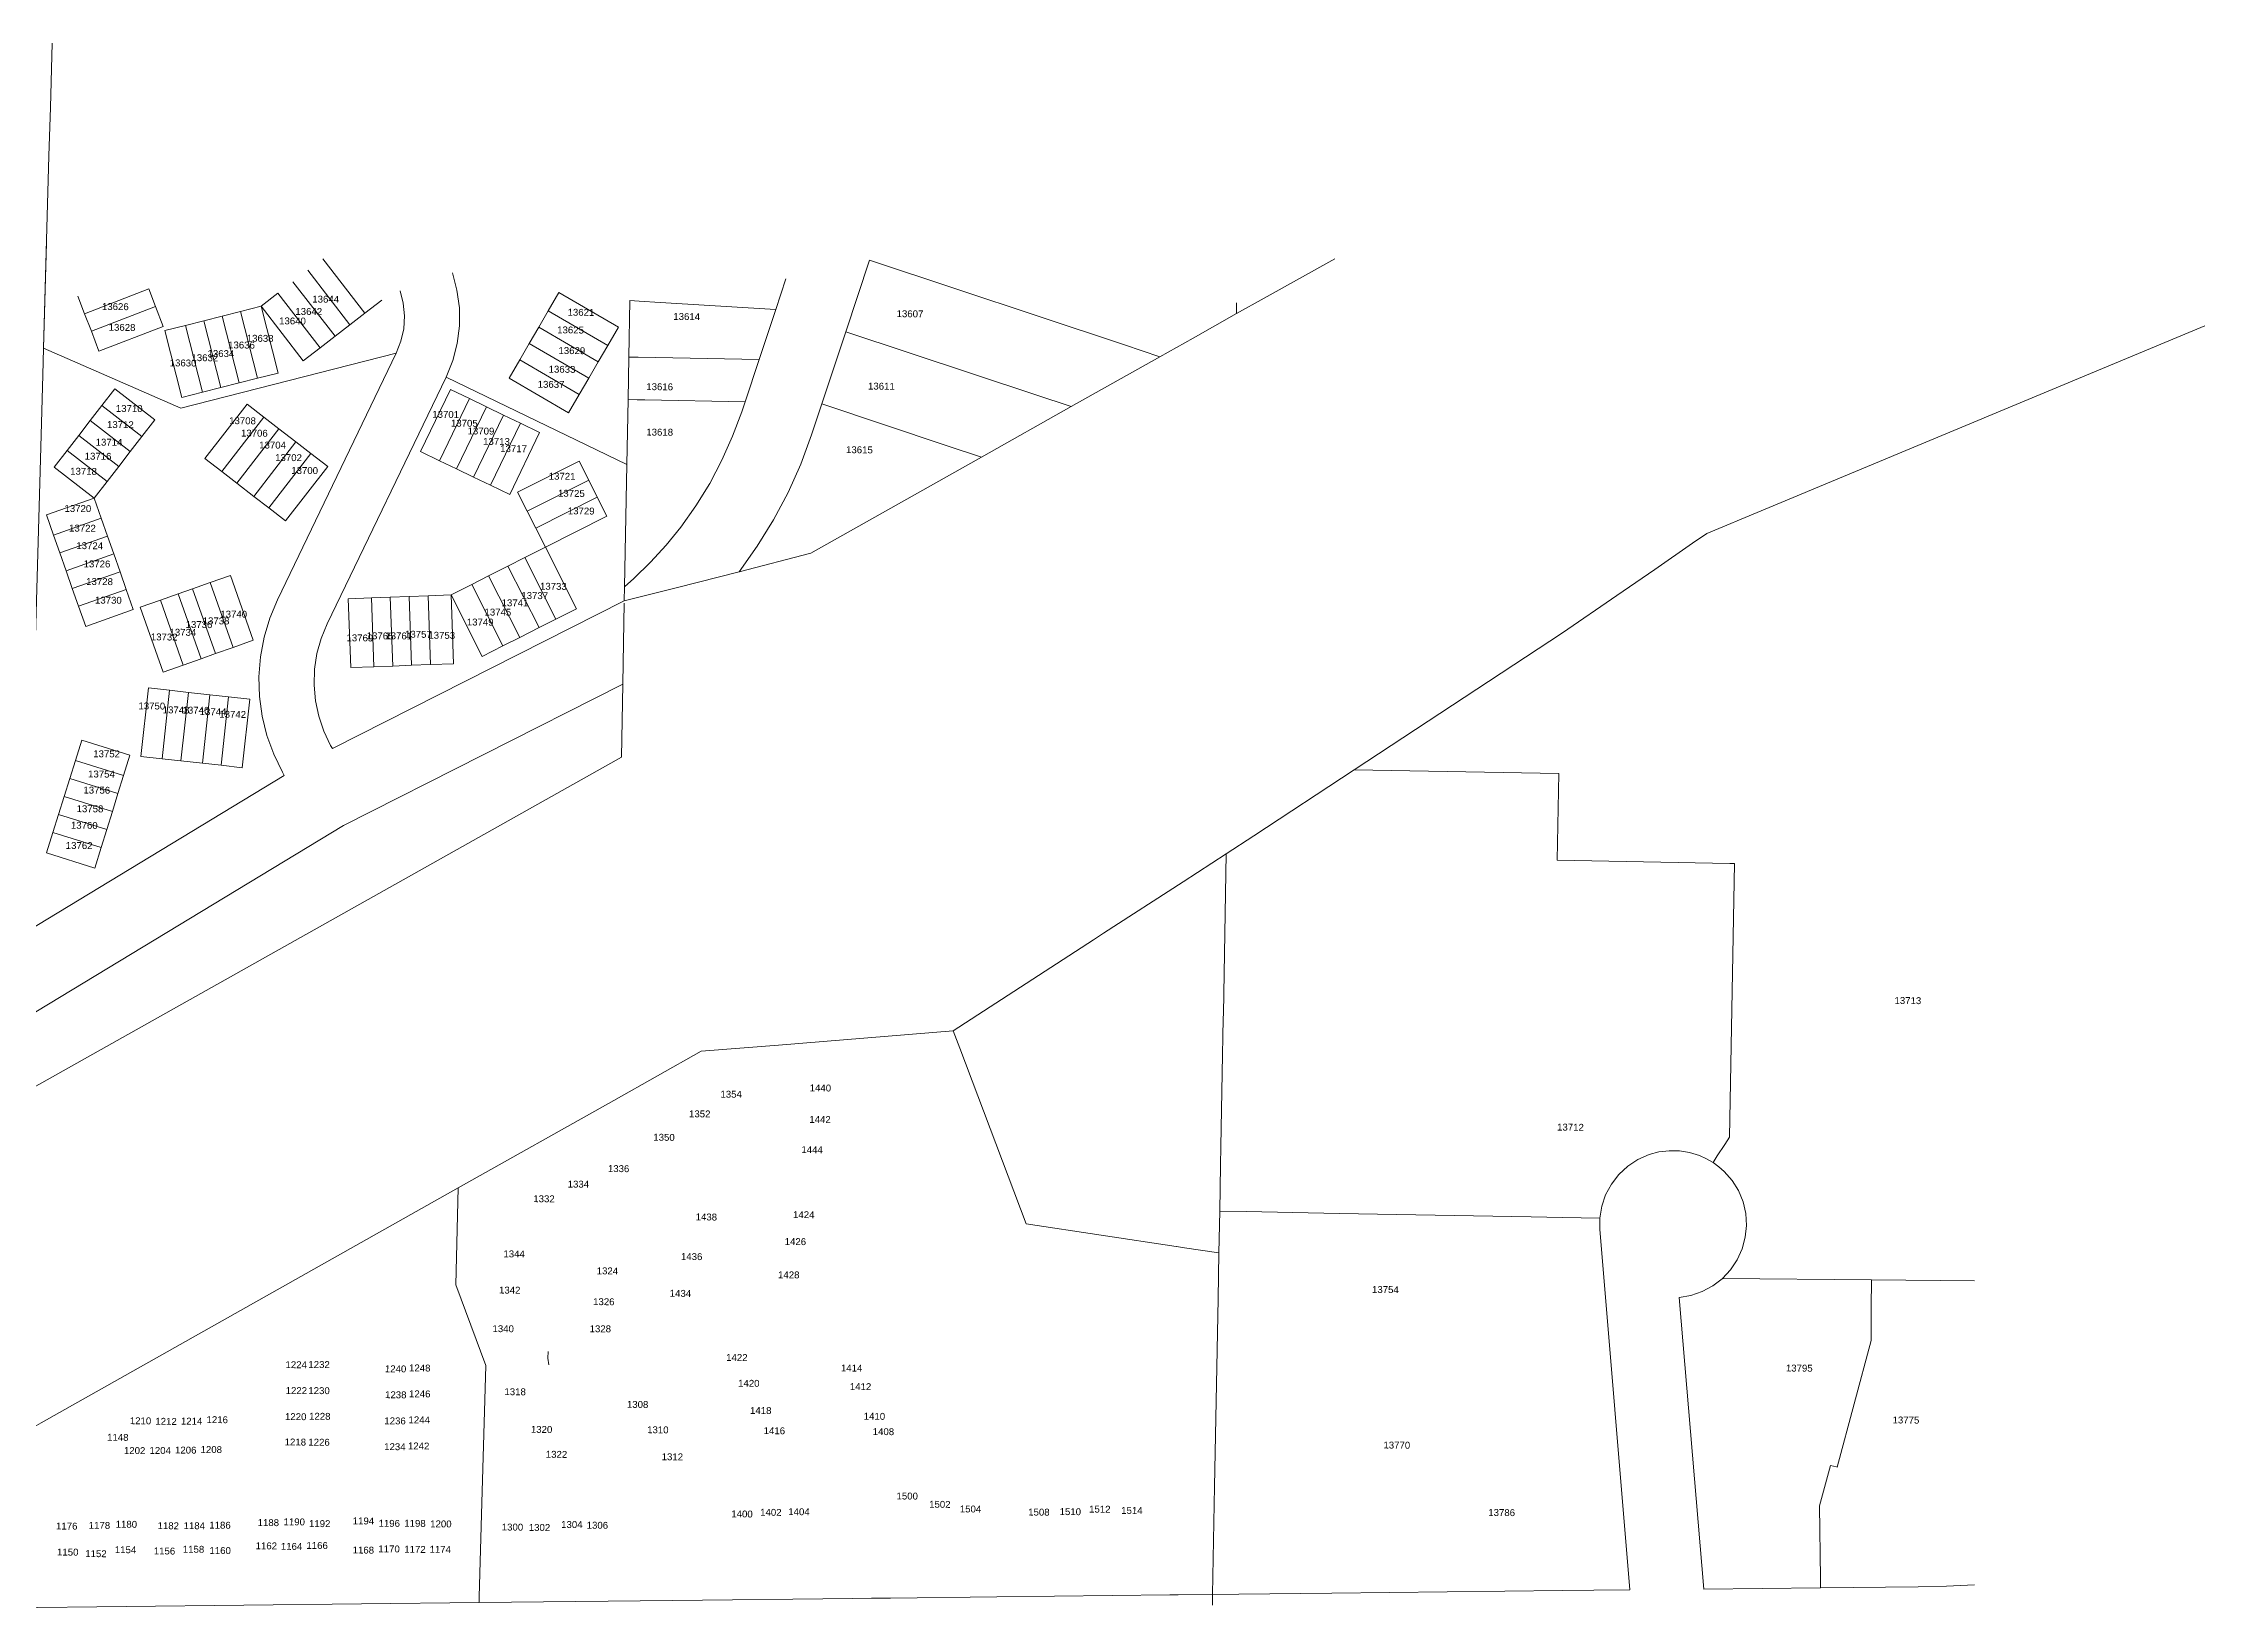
# Model space of a CAD drawing. Header units: feet. Extents: x 2808417 to 2820762, y 948624 to 970780.
# Drawn here: x 2817435 to 2819787, y 968326 to 970029 of the extents above; entities that cross this region are included whole.
import ezdxf
from ezdxf.enums import TextEntityAlignment as Align

# ---------------------------------------------------------------- set-up
doc = ezdxf.new("R2010")
doc.units = ezdxf.units.FT
doc.header["$LTSCALE"] = 0.015
doc.header["$MEASUREMENT"] = 0
doc.layers.add('Dakota County Addresses', color=7, linetype='Continuous')
doc.layers.add('Dakota County Parcels', color=7, linetype='Continuous')
doc.styles.add('Dimensions 100', font='arial.ttf')

# ---------------------------------------------------------------- blocks, each defined once
blk = doc.blocks.new('ACMAP_ANN_TEMPLATE_Dakota County Addresses')
at = {"layer": 'Dakota County Addresses', "style": 'Dimensions 100'}
blk.add_attdef('DakotaCountyAddress', text='', height=50, dxfattribs=at).set_placement((0, 0), align=Align.CENTER)

msp = doc.modelspace()

# ---------------------------------------------------------------- linework, layer by layer
at = {"layer": 'Dakota County Parcels', "lineweight": 5}
for p, q in [((2817435.1, 969696.8), (2817438.3, 969811.3)), ((2817738.9, 969794.1), (2817784.7, 969734.7)), ((2818308.1, 969714.7), (2818334, 969792.5)), ((2817706.4, 969769.1), (2817752.2, 969709.7)), ((2817722.7, 969781.6), (2817768.4, 969722.2)), ((2818231.8, 969738.7), (2818242.9, 969772.1)), ((2817472.2, 969753.4), (2817479.6, 969734.2)), ((2817479.6, 969734.2), (2817549.5, 969761.2)), ((2817549.5, 969761.2), (2817556.9, 969742.1)), ((2817671.8, 969742.4), (2817690.1, 969756.6)), ((2817690.1, 969756.6), (2817735.9, 969697.2)), ((2817803.1, 969748.9), (2817784.7, 969734.7)), ((2817984.2, 969737.2), (2817995.9, 969757.3)), ((2817995.9, 969757.3), (2818060.7, 969719.5)), ((2818072.1, 969687), (2818073.2, 969748.5)), ((2818733.1, 969734.3), (2818733.4, 969746)), ((2817479.6, 969734.2), (2817487, 969715.1)), ((2817487, 969715.1), (2817556.9, 969742.1)), ((2817495.3, 969693.4), (2817565.3, 969720.5)), ((2817556.9, 969742.1), (2817565.3, 969720.5)), ((2817567.1, 969715.8), (2817589.6, 969721.5)), ((2817589.6, 969721.5), (2817609.5, 969726.6)), ((2817589.6, 969721.5), (2817608.1, 969648.8)), ((2817609.5, 969726.6), (2817629.4, 969731.6)), ((2817609.5, 969726.6), (2817628, 969653.9)), ((2817629.4, 969731.6), (2817649.3, 969736.7)), ((2817629.4, 969731.6), (2817647.9, 969659)), ((2817649.3, 969736.7), (2817671.8, 969742.4)), ((2817649.3, 969736.7), (2817667.8, 969664)), ((2817671.8, 969742.4), (2817717.5, 969683)), ((2817690.2, 969669.7), (2817671.8, 969742.4)), ((2817768.4, 969722.2), (2817752.2, 969709.7)), ((2817784.7, 969734.7), (2817768.4, 969722.2)), ((2817963.6, 969701.8), (2817973.9, 969719.5)), ((2817973.9, 969719.5), (2817984.2, 969737.2)), ((2817973.9, 969719.5), (2818038.7, 969681.8)), ((2817984.2, 969737.2), (2818049, 969699.5)), ((2818049, 969699.5), (2818060.7, 969719.5)), ((2818213.7, 969684.4), (2818231.8, 969738.7)), ((2819304.2, 969519.8), (2819787, 969720.9)), ((2817434.2, 969667.2), (2817435.1, 969696.8)), ((2817435.1, 969696.8), (2817584.4, 969631.6)), ((2817487, 969715.1), (2817495.3, 969693.4)), ((2817585.6, 969643.1), (2817567.1, 969715.8)), ((2817735.9, 969697.2), (2817717.5, 969683)), ((2817752.2, 969709.7), (2817735.9, 969697.2)), ((2817953.2, 969684), (2817963.6, 969701.8)), ((2817963.6, 969701.8), (2818028.4, 969664)), ((2818038.7, 969681.8), (2818049, 969699.5)), ((2818282, 969636), (2818308.1, 969714.7)), ((2817584.4, 969631.6), (2817818.9, 969691.2)), ((2817689.6, 969422.7), (2817818.9, 969691.2)), ((2817941.6, 969664), (2817953.2, 969684)), ((2817953.2, 969684), (2818018, 969646.3)), ((2818028.4, 969664), (2818038.7, 969681.8)), ((2818071.2, 969640.9), (2818072.1, 969687)), ((2818198.5, 969638.5), (2818213.7, 969684.4)), ((2818553.3, 969633.1), (2818649.8, 969687.4)), ((2817498.4, 969634.2), (2817512.6, 969652.5)), ((2817556.1, 969618.9), (2817512.6, 969652.5)), ((2817608.1, 969648.8), (2817628, 969653.9)), ((2817628, 969653.9), (2817647.9, 969659)), ((2817647.9, 969659), (2817667.8, 969664)), ((2817667.8, 969664), (2817690.2, 969669.7)), ((2817743.6, 969396.7), (2817873, 969665.2)), ((2817845.1, 969584.3), (2817877.7, 969651.8)), ((2817873, 969665.2), (2818069.9, 969570.3)), ((2817877.7, 969651.8), (2817898.6, 969641.8)), ((2817941.6, 969664), (2818006.3, 969626.2)), ((2818018, 969646.3), (2818028.4, 969664)), ((2817485.8, 969618), (2817498.4, 969634.2)), ((2817498.4, 969634.2), (2817541.9, 969600.5)), ((2817585.6, 969643.1), (2817608.1, 969648.8)), ((2817610.6, 969576.6), (2817656.6, 969635.9)), ((2817656.6, 969635.9), (2817674.9, 969621.7)), ((2817866, 969574.2), (2817898.6, 969641.8)), ((2817884.5, 969565.3), (2817917, 969632.9)), ((2817898.6, 969641.8), (2817917, 969632.9)), ((2817917, 969632.9), (2817935.5, 969624)), ((2818006.3, 969626.2), (2818018, 969646.3)), ((2818069.9, 969570.3), (2818071.2, 969640.9)), ((2818194.8, 969627.6), (2818198.5, 969638.5)), ((2818270.7, 969602.3), (2818282, 969636)), ((2818455.7, 969578.2), (2818553.3, 969633.1)), ((2817473.3, 969601.7), (2817485.8, 969618)), ((2817485.8, 969618), (2817529.3, 969584.3)), ((2817541.9, 969600.5), (2817556.1, 969618.9)), ((2817629, 969562.4), (2817674.9, 969621.7)), ((2817645.2, 969549.8), (2817691.1, 969609.1)), ((2817674.9, 969621.7), (2817691.1, 969609.1)), ((2817691.1, 969609.1), (2817709.7, 969594.7)), ((2817903, 969556.4), (2817935.5, 969624)), ((2817921.5, 969547.5), (2817954, 969615)), ((2817935.5, 969624), (2817954, 969615)), ((2817942.4, 969537.4), (2817974.9, 969605)), ((2817954, 969615), (2817974.9, 969605)), ((2817446.5, 969567.2), (2817460.7, 969585.5)), ((2817460.7, 969585.5), (2817473.3, 969601.7)), ((2817460.7, 969585.5), (2817504.2, 969551.8)), ((2817473.3, 969601.7), (2817516.8, 969568)), ((2817516.8, 969568), (2817529.3, 969584.3)), ((2817529.3, 969584.3), (2817541.9, 969600.5)), ((2817663.8, 969535.4), (2817709.7, 969594.7)), ((2817680.1, 969522.9), (2817726, 969582.1)), ((2817709.7, 969594.7), (2817726, 969582.1)), ((2817726, 969582.1), (2817744.3, 969567.9)), ((2817845.1, 969584.3), (2817866, 969574.2)), ((2817446.5, 969567.2), (2817490, 969533.5)), ((2817504.2, 969551.8), (2817516.8, 969568)), ((2817610.6, 969576.6), (2817629, 969562.4)), ((2817629, 969562.4), (2817645.2, 969549.8)), ((2817698.4, 969508.7), (2817744.3, 969567.9)), ((2817866, 969574.2), (2817884.5, 969565.3)), ((2817884.5, 969565.3), (2817903, 969556.4)), ((2817903, 969556.4), (2817921.5, 969547.5)), ((2817950.9, 969539.9), (2818017.8, 969573.8)), ((2818017.8, 969573.8), (2818028.3, 969553.1)), ((2818067.3, 969436.9), (2818069.9, 969570.3)), ((2818270.1, 969473.7), (2818455.7, 969578.2)), ((2817438.1, 969515.2), (2817490, 969533.5)), ((2817490, 969533.5), (2817504.2, 969551.8)), ((2817497.7, 969511.6), (2817490, 969533.5)), ((2817645.2, 969549.8), (2817663.8, 969535.4)), ((2817663.8, 969535.4), (2817680.1, 969522.9)), ((2817921.5, 969547.5), (2817942.4, 969537.4)), ((2817961.4, 969519.2), (2817950.9, 969539.9)), ((2817961.4, 969519.2), (2818028.3, 969553.1)), ((2817970.7, 969500.9), (2818037.6, 969534.7)), ((2818028.3, 969553.1), (2818037.6, 969534.7)), ((2818037.6, 969534.7), (2818048.1, 969514)), ((2817438.1, 969515.2), (2817445.8, 969493.3)), ((2817445.8, 969493.3), (2817497.7, 969511.6)), ((2817504.5, 969492.2), (2817497.7, 969511.6)), ((2817680.1, 969522.9), (2817698.4, 969508.7)), ((2817970.7, 969500.9), (2817961.4, 969519.2)), ((2818048.1, 969514), (2817981.1, 969480.2)), ((2819245, 969495.2), (2819304.2, 969519.8)), ((2817445.8, 969493.3), (2817452.7, 969473.9)), ((2817452.7, 969473.9), (2817504.5, 969492.2)), ((2817511.4, 969472.9), (2817504.5, 969492.2)), ((2817981.1, 969480.2), (2817970.7, 969500.9)), ((2817452.7, 969473.9), (2817459.5, 969454.6)), ((2817459.5, 969454.6), (2817511.4, 969472.9)), ((2817518.2, 969453.5), (2817511.4, 969472.9)), ((2817940.3, 969459.5), (2817958.7, 969468.8)), ((2817958.7, 969468.8), (2817981.1, 969480.2)), ((2817958.7, 969468.8), (2817992.5, 969401.9)), ((2817981.1, 969480.2), (2818015, 969413.2)), ((2818192.1, 969453.5), (2818270.1, 969473.7)), ((2817459.5, 969454.6), (2817466.3, 969435.2)), ((2817466.3, 969435.2), (2817518.2, 969453.5)), ((2817525, 969434.1), (2817518.2, 969453.5)), ((2817597.1, 969435), (2817616.5, 969441.8)), ((2817616.5, 969441.8), (2817638.4, 969449.5)), ((2817616.5, 969441.8), (2817641.4, 969371.1)), ((2817638.4, 969449.5), (2817663.3, 969378.8)), ((2817878.5, 969428.2), (2817901, 969439.6)), ((2817901, 969439.6), (2817919.3, 969448.9)), ((2817901, 969439.6), (2817934.9, 969372.7)), ((2817919.3, 969448.9), (2817940.3, 969459.5)), ((2817919.3, 969448.9), (2817953.2, 969382)), ((2817940.3, 969459.5), (2817974.2, 969392.6)), ((2817466.3, 969435.2), (2817473.2, 969415.9)), ((2817473.2, 969415.9), (2817525, 969434.1)), ((2817473.2, 969415.9), (2817480.9, 969394)), ((2817532.7, 969412.3), (2817525, 969434.1)), ((2817540.3, 969414.9), (2817562.2, 969422.6)), ((2817540.3, 969414.9), (2817565.2, 969344.2)), ((2817562.2, 969422.6), (2817581.5, 969429.5)), ((2817562.2, 969422.6), (2817587.1, 969351.9)), ((2817581.5, 969429.5), (2817597.1, 969435)), ((2817581.5, 969429.5), (2817606.5, 969358.8)), ((2817597.1, 969435), (2817622.1, 969364.3)), ((2817749.4, 969260.9), (2818067, 969421.7)), ((2817766.6, 969424.1), (2817791.8, 969425)), ((2817769.4, 969349.2), (2817766.6, 969424.1)), ((2817791.8, 969425), (2817812.3, 969425.8)), ((2817794.6, 969350.1), (2817791.8, 969425)), ((2817812.3, 969425.8), (2817832.8, 969426.5)), ((2817815.1, 969350.8), (2817812.3, 969425.8)), ((2817832.8, 969426.5), (2817853.4, 969427.3)), ((2817835.6, 969351.6), (2817832.8, 969426.5)), ((2817853.4, 969427.3), (2817878.5, 969428.2)), ((2817856.1, 969352.4), (2817853.4, 969427.3)), ((2817881.3, 969353.3), (2817878.5, 969428.2)), ((2817878.5, 969428.2), (2817912.4, 969361.3)), ((2818067, 969421.7), (2818067.3, 969436.9)), ((2817480.9, 969394), (2817532.7, 969412.3)), ((2817953.2, 969382), (2817974.2, 969392.6)), ((2817974.2, 969392.6), (2817992.5, 969401.9)), ((2817992.5, 969401.9), (2818015, 969413.2)), ((2817622.1, 969364.3), (2817641.4, 969371.1)), ((2817641.4, 969371.1), (2817663.3, 969378.8)), ((2817912.4, 969361.3), (2817934.9, 969372.7)), ((2817934.9, 969372.7), (2817953.2, 969382)), ((2818861.5, 969238), (2819088.2, 969386.8)), ((2817565.2, 969344.2), (2817587.1, 969351.9)), ((2817587.1, 969351.9), (2817606.5, 969358.8)), ((2817606.5, 969358.8), (2817622.1, 969364.3)), ((2817769.4, 969349.2), (2817794.6, 969350.1)), ((2817794.6, 969350.1), (2817815.1, 969350.8)), ((2817815.1, 969350.8), (2817835.6, 969351.6)), ((2817835.6, 969351.6), (2817856.1, 969352.4)), ((2817856.1, 969352.4), (2817881.3, 969353.3)), ((2817540.9, 969252.4), (2817549.2, 969327)), ((2817549.2, 969327), (2817572.2, 969324.4)), ((2817564, 969249.9), (2817572.2, 969324.4)), ((2817572.2, 969324.4), (2817592.6, 969322.2)), ((2817584.4, 969247.6), (2817592.6, 969322.2)), ((2817592.6, 969322.2), (2817616, 969319.6)), ((2817761.5, 969177.4), (2818065.3, 969331.2)), ((2818063.8, 969251.6), (2818065.3, 969331.2)), ((2817607.8, 969245), (2817616, 969319.6)), ((2817616, 969319.6), (2817636.4, 969317.3)), ((2817628.2, 969242.8), (2817636.4, 969317.3)), ((2817636.4, 969317.3), (2817659.5, 969314.8)), ((2817651.2, 969240.2), (2817659.5, 969314.8)), ((2817412.4, 968885.6), (2818063.8, 969251.6)), ((2817469.6, 969248), (2817476.5, 969270.1)), ((2817476.5, 969270.1), (2817529, 969253.7)), ((2817522.1, 969231.6), (2817529, 969253.7)), ((2817540.9, 969252.4), (2817564, 969249.9)), ((2817564, 969249.9), (2817584.4, 969247.6)), ((2817747.4, 969264.5), (2817749.4, 969260.9)), ((2817417.4, 969062.4), (2817696.9, 969231.8)), ((2817457.3, 969208.7), (2817463.5, 969228.3)), ((2817463.5, 969228.3), (2817469.6, 969248)), ((2817463.5, 969228.3), (2817516, 969212)), ((2817469.6, 969248), (2817522.1, 969231.6)), ((2817516, 969212), (2817522.1, 969231.6)), ((2817584.4, 969247.6), (2817607.8, 969245)), ((2817607.8, 969245), (2817628.2, 969242.8)), ((2817628.2, 969242.8), (2817651.2, 969240.2)), ((2817695, 969235.4), (2817696.9, 969231.8)), ((2818861.5, 969238), (2819083.9, 969233.8)), ((2819083.9, 969233.8), (2819082.1, 969139.4)), ((2817451.2, 969189.2), (2817457.3, 969208.7)), ((2817457.3, 969208.7), (2817509.9, 969192.4)), ((2817509.9, 969192.4), (2817516, 969212)), ((2817445.1, 969169.5), (2817451.2, 969189.2)), ((2817451.2, 969189.2), (2817503.7, 969172.8)), ((2817503.7, 969172.8), (2817509.9, 969192.4)), ((2817414.7, 968967.3), (2817761.5, 969177.4)), ((2817438.2, 969147.4), (2817445.1, 969169.5)), ((2817445.1, 969169.5), (2817497.6, 969153.2)), ((2817497.6, 969153.2), (2817503.7, 969172.8)), ((2817438.2, 969147.4), (2817490.7, 969131)), ((2817490.7, 969131), (2817497.6, 969153.2)), ((2819275.3, 969135.8), (2819269.8, 968838)), ((2818425, 968954), (2818234.9, 968938.4)), ((2818150.7, 968931.6), (2818055.5, 968878)), ((2818234.9, 968938.4), (2818150.7, 968931.6)), ((2818716.3, 968827.8), (2818717.8, 968907.6)), ((2818055.5, 968878), (2817886.4, 968782.8)), ((2817886.4, 968782.8), (2817883.5, 968677.4)), ((2818714.1, 968712.1), (2818715, 968757.7)), ((2819128.5, 968750), (2819128.5, 968738)), ((2819161.5, 968345.4), (2819128.5, 968738)), ((2818713.2, 968662.1), (2818714.1, 968712.1)), ((2817916.3, 968589.7), (2817883.5, 968677.4)), ((2819215, 968663.8), (2819241.7, 968346.3)), ((2819424.2, 968682.8), (2819262.1, 968684.3)), ((2819424.2, 968682.8), (2819536.6, 968681.7)), ((2819424.1, 968616.9), (2819387.1, 968478.9)), ((2819424.1, 968616.9), (2819424.1, 968620.8)), ((2817912.1, 968440.1), (2817916.3, 968589.7)), ((2819367.9, 968436.8), (2819379.8, 968480.9)), ((2819379.8, 968480.9), (2819386.1, 968479.2)), ((2819386.1, 968479.2), (2819387.1, 968478.9)), ((2818119.6, 968333.9), (2817909.1, 968331.6)), ((2818315.7, 968336.1), (2818119.6, 968333.9)), ((2818707, 968328.8), (2818707.2, 968340.4)), ((2818837.2, 968341.8), (2819088.2, 968344.6)), ((2819088.2, 968344.6), (2819122.3, 968345)), ((2819122.3, 968345), (2819161.5, 968345.4)), ((2819368.9, 968347.7), (2819241.7, 968346.3)), ((2819475, 968348.8), (2819368.9, 968347.7))]:
    msp.add_line(p, q, dxfattribs=at)
for points in [[(2817435.1, 969696.8), (2817440.9, 969906), (2817442.4, 969958.5), (2817444.3, 970028.6)], [(2818334, 969792.5), (2818611.3, 969700.2), (2818649.8, 969687.4)], [(2818733.1, 969734.3), (2818763.5, 969751.2), (2818840.3, 969793.9)], [(2817873, 969665.2), (2817880.3, 969683.2), (2817885.2, 969702), (2817887.6, 969721.2), (2817887.5, 969740.6), (2817884.9, 969759.8), (2817879.9, 969778.6)], [(2817818.9, 969691.2), (2817824, 969704.2), (2817827, 969717.9), (2817827.8, 969731.8), (2817826.5, 969745.7), (2817823.1, 969759.3)], [(2818073.2, 969748.5), (2818083.2, 969747.9), (2818106.2, 969746.5), (2818231.8, 969738.7)], [(2818649.8, 969687.4), (2818686.1, 969707.8), (2818733.1, 969734.3)], [(2817417.4, 969062.4), (2817419.1, 969126.4), (2817420.1, 969162.2), (2817420.2, 969164.8), (2817420.2, 969165.4), (2817431, 969550.2), (2817434.2, 969667.2), (2817435.1, 969696.8)], [(2818308.1, 969714.7), (2818514.8, 969645.9), (2818553.3, 969633.1)], [(2818072.1, 969687), (2818082.1, 969686.9), (2818213.7, 969684.4)], [(2818067.3, 969436.9), (2818077.5, 969446), (2818095.6, 969463.7), (2818112.6, 969482.4), (2818128.5, 969502), (2818145, 969525.3), (2818160, 969549.6), (2818173.3, 969574.8), (2818184.9, 969600.8), (2818194.8, 969627.6)], [(2818071.2, 969640.9), (2818081.2, 969640.7), (2818089.3, 969640.5), (2818198.5, 969638.5)], [(2818282, 969636), (2818417.2, 969591), (2818455.7, 969578.2)], [(2818192.1, 969453.5), (2818211.7, 969481.1), (2818229.4, 969509.9), (2818245.2, 969539.8), (2818259, 969570.6), (2818270.7, 969602.3)], [(2819188.4, 969456), (2819229.7, 969484.6), (2819245, 969495.2)], [(2818067, 969421.7), (2818077.1, 969424.2), (2818124.8, 969436.4), (2818192.1, 969453.5)], [(2819088.2, 969386.8), (2819147.1, 969427.5), (2819188.4, 969456)], [(2817689.6, 969422.7), (2817681.2, 969402.8), (2817675, 969382.1), (2817671.1, 969360.8), (2817669.4, 969339.2), (2817670.1, 969317.6), (2817673, 969296.2), (2817678.1, 969275.2), (2817685.5, 969254.8), (2817695, 969235.4)], [(2818065.3, 969331.2), (2818066.2, 969376.4), (2818067, 969419.2)], [(2817743.6, 969396.7), (2817737.1, 969380.8), (2817732.5, 969364.3), (2817730, 969347.3), (2817729.4, 969330.1), (2817730.9, 969313), (2817734.5, 969296.2), (2817740, 969280), (2817747.4, 969264.5)], [(2818722.2, 969146.6), (2818752, 969166.1), (2818861.5, 969238)], [(2818425, 968954), (2818425, 968954), (2818577.7, 969052.9), (2818588.7, 969060.1), (2818675.1, 969116), (2818675.1, 969116.1), (2818722.2, 969146.6)], [(2818717.8, 968907.6), (2818718.9, 968967.4), (2818719, 968972.8), (2818722.2, 969146.6)], [(2819082.1, 969139.4), (2819270.3, 969135.9), (2819275.3, 969135.8)], [(2818504.5, 968743.8), (2818432.2, 968934.8), (2818428.6, 968944.3), (2818425, 968954), (2818425, 968954)], [(2818715, 968757.7), (2818715.9, 968807.8), (2818716.3, 968827.8)], [(2819269.8, 968838), (2819264.6, 968830.1), (2819256.5, 968817.7), (2819251.9, 968810.5)], [(2819251.9, 968810.5), (2819244.7, 968814.7), (2819237.1, 968818.1), (2819226.4, 968821.4), (2819215.4, 968823.1), (2819204.2, 968823.3), (2819193, 968822), (2819182.2, 968819.1), (2819170.1, 968813.8), (2819159.1, 968806.5), (2819149.4, 968797.6), (2819141.3, 968787.1), (2819135, 968775.5), (2819130.7, 968763), (2819128.5, 968750)], [(2819262.1, 968684.3), (2819271, 968693.9), (2819278.2, 968704.7), (2819283.6, 968716.6), (2819287, 968729.2), (2819288.2, 968742.1), (2819287.4, 968755.1), (2819284.5, 968767.8), (2819279.5, 968779.9), (2819272.6, 968791), (2819264.1, 968800.8), (2819258.2, 968805.9), (2819251.9, 968810.5)], [(2817886.4, 968782.8), (2817432.4, 968527.3), (2817417.2, 968518.7), (2817401.9, 968510.2)], [(2818715, 968757.7), (2818744, 968757.1), (2818844.9, 968755.2), (2819053.9, 968751.4), (2819088.1, 968750.7), (2819128.5, 968750)], [(2818714.1, 968712.1), (2818676.7, 968717.8), (2818667.8, 968719.1), (2818667.7, 968719.1), (2818504.5, 968743.8)], [(2818707.2, 968340.4), (2818709.4, 968458), (2818713.2, 968662.1)], [(2819215, 968663.8), (2819227.8, 968665.9), (2819240.1, 968670.1), (2819251.6, 968676.2), (2819261.9, 968684.1), (2819262.1, 968684.3)], [(2819424.1, 968620.8), (2819424.1, 968652.8), (2819424.2, 968682.8)], [(2817985, 968590.5), (2817983.9, 968597.7), (2817984, 968605)], [(2817909.1, 968331.6), (2817909.2, 968337.9), (2817912.1, 968440.1)], [(2819367.9, 968436.8), (2819368.8, 968357.7), (2819368.9, 968347.7)], [(2817909.1, 968331.6), (2817396.8, 968326), (2817396.8, 968326)], [(2818346.5, 968336.4), (2818336.1, 968336.3), (2818315.7, 968336.1)], [(2818472.3, 968337.8), (2818356.9, 968336.5), (2818346.5, 968336.4)], [(2818707.2, 968340.4), (2818669.7, 968340), (2818660.7, 968339.9), (2818660.7, 968339.9), (2818472.3, 968337.8)], [(2818707.2, 968340.4), (2818735.8, 968340.7), (2818837.2, 968341.8)], [(2819475, 968348.8), (2819505.8, 968349.5), (2819536.5, 968350.9)]]:
    msp.add_lwpolyline(points, dxfattribs=at)

# ---------------------------------------------------------------- block references
at = {"layer": 'Dakota County Addresses', "lineweight": 5, "xscale": 0.15, "yscale": 0.15, "zscale": 0.15, "rotation": 359.5015230000861}
for p, values in [((2817513.1, 969738.2), {'DakotaCountyAddress': '13626'}), ((2817742, 969746.3), {'DakotaCountyAddress': '13644'}), ((2817520.4, 969715.6), {'DakotaCountyAddress': '13628'}), ((2817705.9, 969722.6), {'DakotaCountyAddress': '13640'}), ((2817723.6, 969732.9), {'DakotaCountyAddress': '13642'}), ((2818008.5, 969712.8), {'DakotaCountyAddress': '13625'}), ((2818019.8, 969732), {'DakotaCountyAddress': '13621'}), ((2818134.9, 969727.4), {'DakotaCountyAddress': '13614'}), ((2818377.9, 969730.4), {'DakotaCountyAddress': '13607'}), ((2817650.4, 969696.4), {'DakotaCountyAddress': '13636'}), ((2817670.7, 969703.7), {'DakotaCountyAddress': '13638'}), ((2818009.9, 969690.3), {'DakotaCountyAddress': '13629'}), ((2817586.8, 969676.9), {'DakotaCountyAddress': '13630'}), ((2817610.5, 969682.6), {'DakotaCountyAddress': '13632'}), ((2817628, 969687.1), {'DakotaCountyAddress': '13634'}), ((2817999.2, 969670), {'DakotaCountyAddress': '13633'}), ((2817987.3, 969653.6), {'DakotaCountyAddress': '13637'}), ((2818105.5, 969651), {'DakotaCountyAddress': '13616'}), ((2818346.8, 969651.6), {'DakotaCountyAddress': '13611'}), ((2817528.2, 969627.3), {'DakotaCountyAddress': '13710'}), ((2817872.6, 969620.9), {'DakotaCountyAddress': '13701'}), ((2817518.6, 969609.8), {'DakotaCountyAddress': '13712'}), ((2817651.5, 969614), {'DakotaCountyAddress': '13708'}), ((2817664.4, 969600.5), {'DakotaCountyAddress': '13706'}), ((2817892.9, 969611.3), {'DakotaCountyAddress': '13705'}), ((2817911, 969602.8), {'DakotaCountyAddress': '13709'}), ((2818105.5, 969601.6), {'DakotaCountyAddress': '13618'}), ((2817494.3, 969575.4), {'DakotaCountyAddress': '13716'}), ((2817506.2, 969590.6), {'DakotaCountyAddress': '13714'}), ((2817684.2, 969587.5), {'DakotaCountyAddress': '13704'}), ((2817701.6, 969573.9), {'DakotaCountyAddress': '13702'}), ((2817927.9, 969591.5), {'DakotaCountyAddress': '13713'}), ((2817946.5, 969583.6), {'DakotaCountyAddress': '13717'}), ((2818322.9, 969582.4), {'DakotaCountyAddress': '13615'}), ((2817478.5, 969559), {'DakotaCountyAddress': '13718'}), ((2817719.1, 969559.8), {'DakotaCountyAddress': '13700'}), ((2817999.3, 969553.6), {'DakotaCountyAddress': '13721'}), ((2818009.4, 969535), {'DakotaCountyAddress': '13725'}), ((2817472.3, 969518.5), {'DakotaCountyAddress': '13720'}), ((2818020.1, 969515.8), {'DakotaCountyAddress': '13729'}), ((2817477.3, 969497.1), {'DakotaCountyAddress': '13722'}), ((2817485.2, 969478), {'DakotaCountyAddress': '13724'}), ((2817493.1, 969458.2), {'DakotaCountyAddress': '13726'}), ((2817495.9, 969439), {'DakotaCountyAddress': '13728'}), ((2817989.8, 969433.8), {'DakotaCountyAddress': '13733'}), ((2817505.5, 969418.7), {'DakotaCountyAddress': '13730'}), ((2817948, 969415.8), {'DakotaCountyAddress': '13741'}), ((2817969.5, 969423.7), {'DakotaCountyAddress': '13737'}), ((2817586.6, 969383.8), {'DakotaCountyAddress': '13734'}), ((2817604.1, 969392.2), {'DakotaCountyAddress': '13736'}), ((2817622.7, 969396.2), {'DakotaCountyAddress': '13738'}), ((2817641.9, 969403.5), {'DakotaCountyAddress': '13740'}), ((2817910.2, 969394.9), {'DakotaCountyAddress': '13749'}), ((2817929.4, 969405.7), {'DakotaCountyAddress': '13745'}), ((2817566.3, 969378.7), {'DakotaCountyAddress': '13732'}), ((2817779.2, 969377.7), {'DakotaCountyAddress': '13769'}), ((2817801.2, 969379.9), {'DakotaCountyAddress': '13765'}), ((2817821.5, 969379.9), {'DakotaCountyAddress': '13761'}), ((2817842.9, 969381.6), {'DakotaCountyAddress': '13757'}), ((2817868.3, 969380.5), {'DakotaCountyAddress': '13753'}), ((2817552.8, 969303.6), {'DakotaCountyAddress': '13750'}), ((2817579.2, 969299.3), {'DakotaCountyAddress': '13748'}), ((2817600.8, 969299), {'DakotaCountyAddress': '13746'}), ((2817619.4, 969297.3), {'DakotaCountyAddress': '13744'}), ((2817640.8, 969294.5), {'DakotaCountyAddress': '13742'}), ((2817503.6, 969251.5), {'DakotaCountyAddress': '13752'}), ((2817498, 969229.5), {'DakotaCountyAddress': '13754'}), ((2817492.9, 969212), {'DakotaCountyAddress': '13756'}), ((2817479.3, 969173.7), {'DakotaCountyAddress': '13760'}), ((2817485.5, 969191.7), {'DakotaCountyAddress': '13758'}), ((2817473.7, 969151.7), {'DakotaCountyAddress': '13762'}), ((2819463.9, 968983), {'DakotaCountyAddress': '13713'}), ((2818183.3, 968881.1), {'DakotaCountyAddress': '1354'}), ((2818280.4, 968887.9), {'DakotaCountyAddress': '1440'}), ((2818149.1, 968859.7), {'DakotaCountyAddress': '1352'}), ((2818280, 968853.6), {'DakotaCountyAddress': '1442'}), ((2819096.7, 968845.2), {'DakotaCountyAddress': '13712'}), ((2818110.2, 968834.2), {'DakotaCountyAddress': '1350'}), ((2818271.4, 968820.7), {'DakotaCountyAddress': '1444'}), ((2818060.8, 968800.1), {'DakotaCountyAddress': '1336'}), ((2818017, 968783.2), {'DakotaCountyAddress': '1334'}), ((2817979.6, 968767.3), {'DakotaCountyAddress': '1332'}), ((2818156.3, 968747.5), {'DakotaCountyAddress': '1438'}), ((2818262.3, 968750), {'DakotaCountyAddress': '1424'}), ((2817947.1, 968707.3), {'DakotaCountyAddress': '1344'}), ((2818140.3, 968704.4), {'DakotaCountyAddress': '1436'}), ((2818253.2, 968720.7), {'DakotaCountyAddress': '1426'}), ((2818048.6, 968688.8), {'DakotaCountyAddress': '1324'}), ((2818246, 968684.5), {'DakotaCountyAddress': '1428'}), ((2817942.3, 968667.9), {'DakotaCountyAddress': '1342'}), ((2818044.7, 968655.3), {'DakotaCountyAddress': '1326'}), ((2818128.1, 968664.4), {'DakotaCountyAddress': '1434'}), ((2818895.3, 968668.5), {'DakotaCountyAddress': '13754'}), ((2817935.2, 968625.9), {'DakotaCountyAddress': '1340'}), ((2818040.9, 968625.8), {'DakotaCountyAddress': '1328'}), ((2817709.9, 968586.7), {'DakotaCountyAddress': '1224'}), ((2817734.8, 968586.9), {'DakotaCountyAddress': '1232'}), ((2817844.4, 968583.2), {'DakotaCountyAddress': '1248'}), ((2818189.5, 968594.6), {'DakotaCountyAddress': '1422'}), ((2818314.4, 968583.1), {'DakotaCountyAddress': '1414'}), ((2819345.7, 968583), {'DakotaCountyAddress': '13795'}), ((2819345.7, 968583), {'DakotaCountyAddress': '13795'}), ((2819345.7, 968583), {'DakotaCountyAddress': '13795'}), ((2817818.1, 968582.2), {'DakotaCountyAddress': '1240'}), ((2818202.5, 968566.5), {'DakotaCountyAddress': '1420'}), ((2818324.1, 968562.9), {'DakotaCountyAddress': '1412'}), ((2817710.1, 968558.6), {'DakotaCountyAddress': '1222'}), ((2817734.8, 968558.5), {'DakotaCountyAddress': '1230'}), ((2817818.3, 968554), {'DakotaCountyAddress': '1238'}), ((2817844.4, 968555), {'DakotaCountyAddress': '1246'}), ((2817948.2, 968557.3), {'DakotaCountyAddress': '1318'}), ((2818081.5, 968543.5), {'DakotaCountyAddress': '1308'}), ((2818215.5, 968536.9), {'DakotaCountyAddress': '1418'}), ((2817540.5, 968525.7), {'DakotaCountyAddress': '1210'}), ((2817568.3, 968525.1), {'DakotaCountyAddress': '1212'}), ((2817596.1, 968525.3), {'DakotaCountyAddress': '1214'}), ((2817624, 968526.9), {'DakotaCountyAddress': '1216'}), ((2817709.4, 968530.2), {'DakotaCountyAddress': '1220'}), ((2817735.6, 968530.6), {'DakotaCountyAddress': '1228'}), ((2817817.5, 968525.6), {'DakotaCountyAddress': '1236'}), ((2817843.8, 968526.7), {'DakotaCountyAddress': '1244'}), ((2817977, 968516.3), {'DakotaCountyAddress': '1320'}), ((2818103.5, 968515.9), {'DakotaCountyAddress': '1310'}), ((2818230.3, 968514.9), {'DakotaCountyAddress': '1416'}), ((2818339.2, 968530.6), {'DakotaCountyAddress': '1410'}), ((2818349, 968513.9), {'DakotaCountyAddress': '1408'}), ((2819461.8, 968526.5), {'DakotaCountyAddress': '13775'}), ((2817515.8, 968507.7), {'DakotaCountyAddress': '1148'}), ((2817534.1, 968493.3), {'DakotaCountyAddress': '1202'}), ((2817561.9, 968493.4), {'DakotaCountyAddress': '1204'}), ((2817589.7, 968493.8), {'DakotaCountyAddress': '1206'}), ((2817617.5, 968494.4), {'DakotaCountyAddress': '1208'}), ((2817709, 968502.6), {'DakotaCountyAddress': '1218'}), ((2817734.8, 968502.4), {'DakotaCountyAddress': '1226'}), ((2817817.3, 968497.5), {'DakotaCountyAddress': '1234'}), ((2817843.2, 968498.3), {'DakotaCountyAddress': '1242'}), ((2817993.2, 968489.2), {'DakotaCountyAddress': '1322'}), ((2818907.7, 968499.2), {'DakotaCountyAddress': '13770'}), ((2818119.3, 968486.5), {'DakotaCountyAddress': '1312'}), ((2818374.9, 968443.8), {'DakotaCountyAddress': '1500'}), ((2818195.1, 968424.3), {'DakotaCountyAddress': '1400'}), ((2818226.5, 968426.1), {'DakotaCountyAddress': '1402'}), ((2818257.1, 968426.7), {'DakotaCountyAddress': '1404'}), ((2818410.4, 968434.8), {'DakotaCountyAddress': '1502'}), ((2818443.8, 968429.7), {'DakotaCountyAddress': '1504'}), ((2818518.2, 968426.3), {'DakotaCountyAddress': '1508'}), ((2818552.4, 968426.8), {'DakotaCountyAddress': '1510'}), ((2818584.5, 968429.5), {'DakotaCountyAddress': '1512'}), ((2818619.4, 968428.1), {'DakotaCountyAddress': '1514'}), ((2819021.8, 968425.8), {'DakotaCountyAddress': '13786'}), ((2817460.2, 968411.1), {'DakotaCountyAddress': '1176'}), ((2817495.8, 968411.9), {'DakotaCountyAddress': '1178'}), ((2817525.1, 968413.1), {'DakotaCountyAddress': '1180'}), ((2817570.7, 968411.5), {'DakotaCountyAddress': '1182'}), ((2817599, 968411.5), {'DakotaCountyAddress': '1184'}), ((2817627, 968412.1), {'DakotaCountyAddress': '1186'}), ((2817679.6, 968414.9), {'DakotaCountyAddress': '1188'}), ((2817707.8, 968415.7), {'DakotaCountyAddress': '1190'}), ((2817735.5, 968413.8), {'DakotaCountyAddress': '1192'}), ((2817783.1, 968416.7), {'DakotaCountyAddress': '1194'}), ((2817811.2, 968414.1), {'DakotaCountyAddress': '1196'}), ((2817839.2, 968414.1), {'DakotaCountyAddress': '1198'}), ((2817867.4, 968413.5), {'DakotaCountyAddress': '1200'}), ((2817945.3, 968410), {'DakotaCountyAddress': '1300'}), ((2817974.7, 968409.6), {'DakotaCountyAddress': '1302'}), ((2818009.9, 968412.8), {'DakotaCountyAddress': '1304'}), ((2818037.7, 968412), {'DakotaCountyAddress': '1306'}), ((2817461.3, 968382.8), {'DakotaCountyAddress': '1150'}), ((2817492, 968381.1), {'DakotaCountyAddress': '1152'}), ((2817524.2, 968385.4), {'DakotaCountyAddress': '1154'}), ((2817566.6, 968384), {'DakotaCountyAddress': '1156'}), ((2817598.2, 968385.9), {'DakotaCountyAddress': '1158'}), ((2817627.2, 968384.5), {'DakotaCountyAddress': '1160'}), ((2817677.4, 968389.6), {'DakotaCountyAddress': '1162'}), ((2817704.9, 968389), {'DakotaCountyAddress': '1164'}), ((2817732.7, 968390), {'DakotaCountyAddress': '1166'}), ((2817783, 968385), {'DakotaCountyAddress': '1168'}), ((2817811, 968386.3), {'DakotaCountyAddress': '1170'}), ((2817839.2, 968385.8), {'DakotaCountyAddress': '1172'}), ((2817866.7, 968385.8), {'DakotaCountyAddress': '1174'})]:
    msp.add_blockref('ACMAP_ANN_TEMPLATE_Dakota County Addresses', p, dxfattribs=at).add_auto_attribs(values)

doc.saveas('drawing.dxf')
